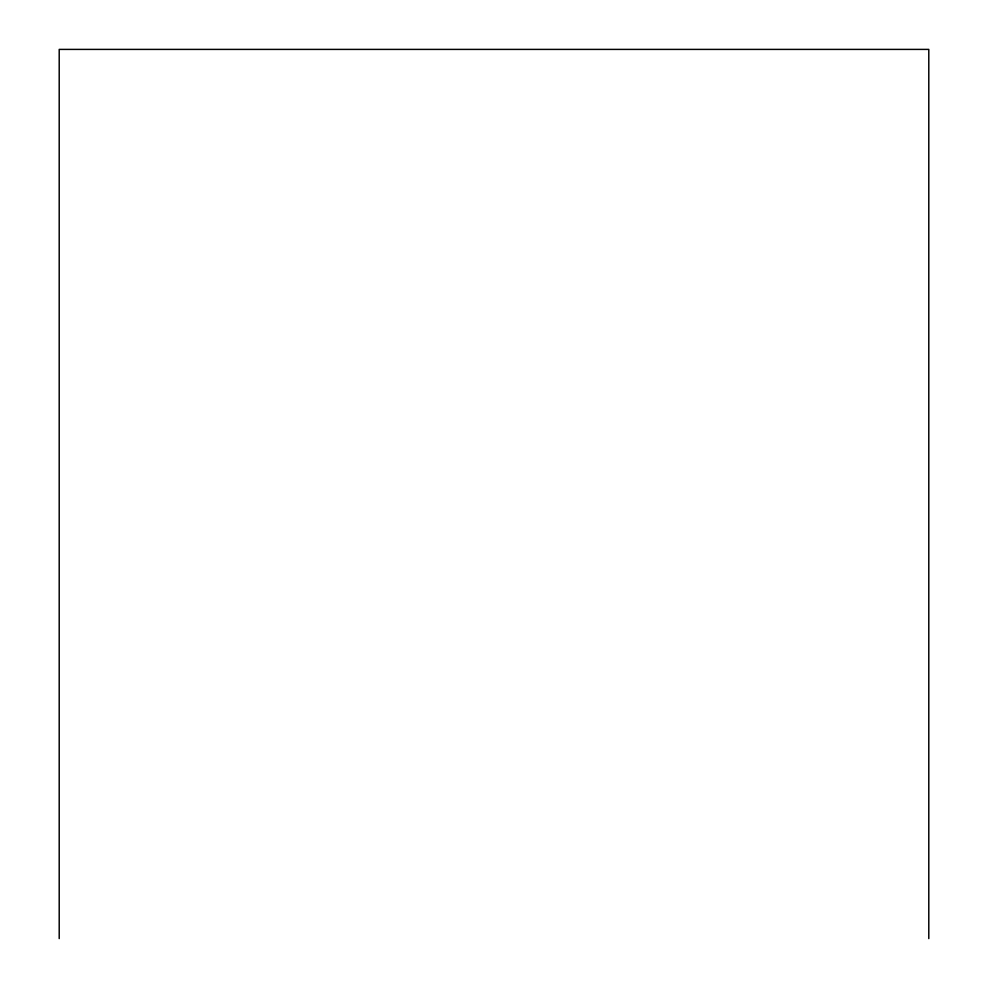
<?xml version="1.0" encoding="UTF-8"?>
<svg xmlns="http://www.w3.org/2000/svg" width="988" height="988" viewBox="0 0 988 988"><rect width="100%" height="100%" fill="white"/><g stroke="black" fill="none" stroke-linecap="round" stroke-linejoin="round"><path stroke-width="1.48" d="M928.794 938.6L928.794 49.4L59.206 49.4L59.206 938.6"/></g></svg>
